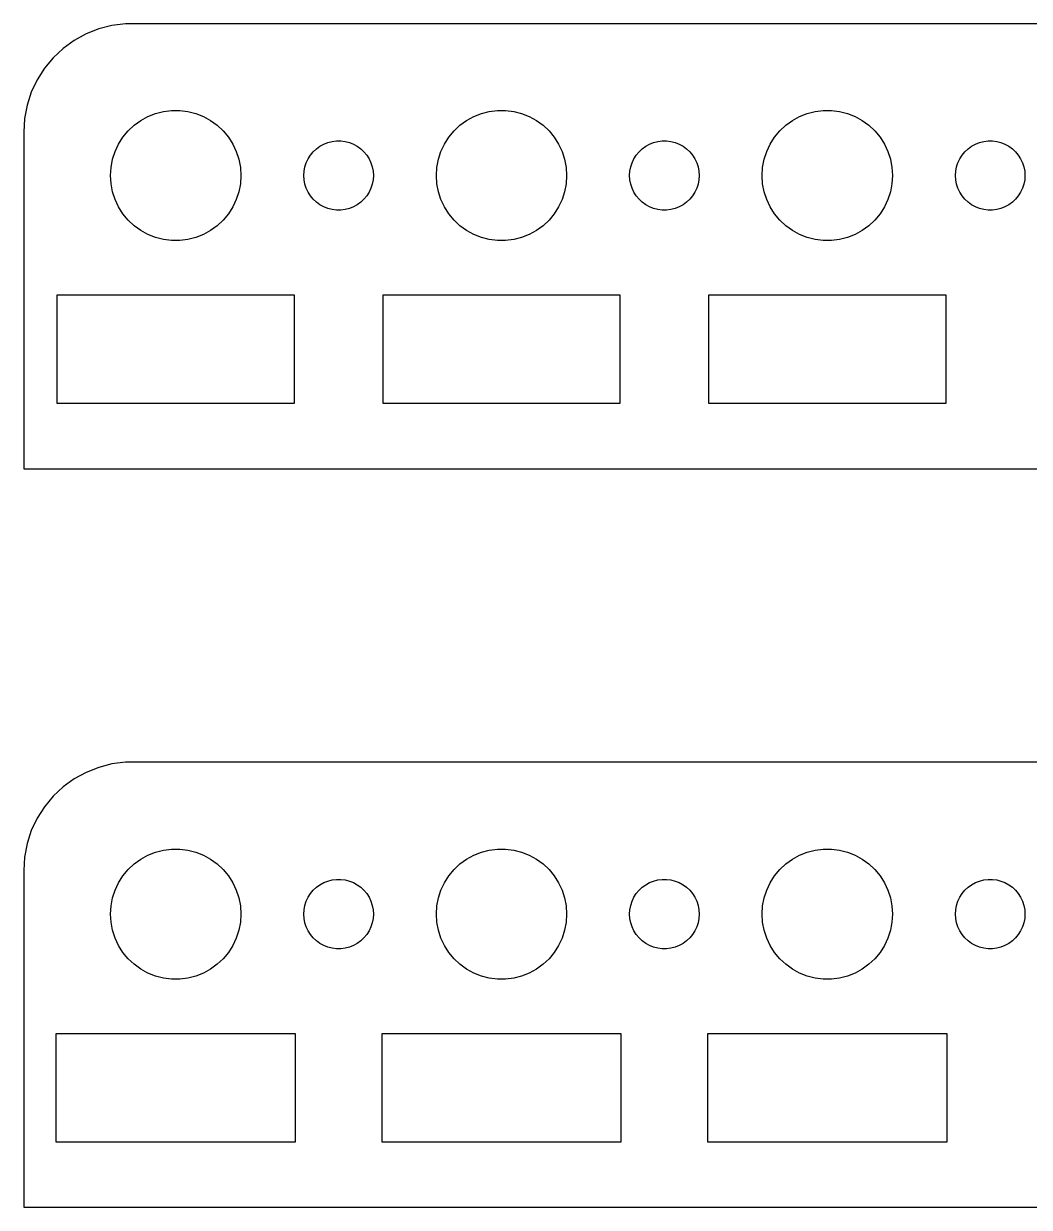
# Model space of a CAD drawing. Header units: metres. Extents: x -26 to 26, y 0 to 27.2.
# Drawn here: x -26 to -2.85, y 0 to 27.25 of the extents above; entities that cross this region are included whole.
import ezdxf

# ---------------------------------------------------------------- set-up
doc = ezdxf.new("R2010")
doc.units = ezdxf.units.M

msp = doc.modelspace()

# ---------------------------------------------------------------- linework, layer by layer
for p, q in [((-23.657, 27.2451), (-23.9684, 27.2057)), ((23.657, 27.2451), (-23.657, 27.2451)), ((-24.5644, 27.0121), (-24.8396, 26.8608)), ((-24.2725, 27.1276), (-24.5644, 27.0121)), ((-23.9684, 27.2057), (-24.2725, 27.1276)), ((-24.8396, 26.8608), (-25.0936, 26.6763)), ((-25.3224, 26.4614), (-25.5225, 26.2195)), ((-25.0936, 26.6763), (-25.3224, 26.4614)), ((-25.5225, 26.2195), (-25.6908, 25.9544)), ((-25.6908, 25.9544), (-25.8244, 25.6703)), ((-25.8244, 25.6703), (-25.9214, 25.3717)), ((-25.9214, 25.3717), (-25.9803, 25.0633)), ((-23.3037, 25.0165), (-23.1387, 25.1072)), ((-23.1387, 25.1072), (-22.9635, 25.1766)), ((-22.9635, 25.1766), (-22.7811, 25.2234)), ((-22.7811, 25.2234), (-22.5942, 25.247)), ((-22.5942, 25.247), (-22.4058, 25.247)), ((-22.4058, 25.247), (-22.2189, 25.2234)), ((-22.2189, 25.2234), (-22.0365, 25.1766)), ((-22.0365, 25.1766), (-21.8613, 25.1072)), ((-21.8613, 25.1072), (-21.6963, 25.0165)), ((-15.8037, 25.0165), (-15.6387, 25.1072)), ((-15.6387, 25.1072), (-15.4635, 25.1766)), ((-15.4635, 25.1766), (-15.2811, 25.2234)), ((-15.2811, 25.2234), (-15.0942, 25.247)), ((-15.0942, 25.247), (-14.9058, 25.247)), ((-14.9058, 25.247), (-14.7189, 25.2234)), ((-14.7189, 25.2234), (-14.5365, 25.1766)), ((-14.5365, 25.1766), (-14.3613, 25.1072)), ((-14.3613, 25.1072), (-14.1963, 25.0165)), ((-8.30373, 25.0165), (-8.13866, 25.1072)), ((-8.13866, 25.1072), (-7.96352, 25.1766)), ((-7.96352, 25.1766), (-7.78107, 25.2234)), ((-7.78107, 25.2234), (-7.59418, 25.247)), ((-7.59418, 25.247), (-7.40581, 25.247)), ((-7.40581, 25.247), (-7.21892, 25.2234)), ((-7.21892, 25.2234), (-7.03647, 25.1766)), ((-7.03647, 25.1766), (-6.86133, 25.1072)), ((-6.86133, 25.1072), (-6.69626, 25.0165)), ((-25.9803, 25.0633), (-26, 24.75)), ((-23.5934, 24.7768), (-23.4561, 24.9058)), ((-23.4561, 24.9058), (-23.3037, 25.0165)), ((-21.6963, 25.0165), (-21.5439, 24.9058)), ((-21.5439, 24.9058), (-21.4065, 24.7768)), ((-16.0934, 24.7768), (-15.9561, 24.9058)), ((-15.9561, 24.9058), (-15.8037, 25.0165)), ((-14.1963, 25.0165), (-14.0439, 24.9058)), ((-14.0439, 24.9058), (-13.9065, 24.7768)), ((-8.59344, 24.7768), (-8.45613, 24.9058)), ((-8.45613, 24.9058), (-8.30373, 25.0165)), ((-6.69626, 25.0165), (-6.54385, 24.9058)), ((-6.54385, 24.9058), (-6.40654, 24.7768)), ((-26, 24.75), (-26, 17)), ((-23.8145, 24.4726), (-23.7135, 24.6317)), ((-23.7135, 24.6317), (-23.5934, 24.7768)), ((-21.4065, 24.7768), (-21.2865, 24.6317)), ((-21.2865, 24.6317), (-21.1855, 24.4726)), ((-18.9972, 24.5108), (-18.8999, 24.5358)), ((-18.8999, 24.5358), (-18.8002, 24.5484)), ((-18.8002, 24.5484), (-18.6998, 24.5484)), ((-18.6998, 24.5484), (-18.6001, 24.5358)), ((-18.6001, 24.5358), (-18.5028, 24.5108)), ((-16.3145, 24.4726), (-16.2135, 24.6317)), ((-16.2135, 24.6317), (-16.0934, 24.7768)), ((-13.9065, 24.7768), (-13.7865, 24.6317)), ((-13.7865, 24.6317), (-13.6855, 24.4726)), ((-11.4972, 24.5108), (-11.3999, 24.5358)), ((-11.3999, 24.5358), (-11.3002, 24.5484)), ((-11.3002, 24.5484), (-11.1998, 24.5484)), ((-11.1998, 24.5484), (-11.1001, 24.5358)), ((-11.1001, 24.5358), (-11.0028, 24.5108)), ((-8.81445, 24.4726), (-8.71352, 24.6317)), ((-8.71352, 24.6317), (-8.59344, 24.7768)), ((-6.40654, 24.7768), (-6.28647, 24.6317)), ((-6.28647, 24.6317), (-6.18553, 24.4726)), ((-3.99721, 24.5108), (-3.8999, 24.5358)), ((-3.8999, 24.5358), (-3.80023, 24.5484)), ((-3.80023, 24.5484), (-3.69975, 24.5484)), ((-3.69975, 24.5484), (-3.60008, 24.5358)), ((-3.60008, 24.5358), (-3.50278, 24.5108)), ((-23.9529, 24.123), (-23.8947, 24.3022)), ((-23.8947, 24.3022), (-23.8145, 24.4726)), ((-21.1855, 24.4726), (-21.1053, 24.3022)), ((-21.1053, 24.3022), (-21.0471, 24.123)), ((-19.3972, 24.2202), (-19.3332, 24.2976)), ((-19.3332, 24.2976), (-19.2599, 24.3664)), ((-19.2599, 24.3664), (-19.1786, 24.4255)), ((-19.1786, 24.4255), (-19.0906, 24.4738)), ((-19.0906, 24.4738), (-18.9972, 24.5108)), ((-18.5028, 24.5108), (-18.4094, 24.4738)), ((-18.4094, 24.4738), (-18.3213, 24.4255)), ((-18.3213, 24.4255), (-18.2401, 24.3664)), ((-18.2401, 24.3664), (-18.1668, 24.2976)), ((-18.1668, 24.2976), (-18.1028, 24.2202)), ((-16.4529, 24.123), (-16.3947, 24.3022)), ((-16.3947, 24.3022), (-16.3145, 24.4726)), ((-13.6855, 24.4726), (-13.6053, 24.3022)), ((-13.6053, 24.3022), (-13.5471, 24.123)), ((-11.8972, 24.2202), (-11.8332, 24.2976)), ((-11.8332, 24.2976), (-11.7599, 24.3664)), ((-11.7599, 24.3664), (-11.6786, 24.4255)), ((-11.6786, 24.4255), (-11.5906, 24.4738)), ((-11.5906, 24.4738), (-11.4972, 24.5108)), ((-11.0028, 24.5108), (-10.9094, 24.4738)), ((-10.9094, 24.4738), (-10.8213, 24.4255)), ((-10.8213, 24.4255), (-10.7401, 24.3664)), ((-10.7401, 24.3664), (-10.6668, 24.2976)), ((-10.6668, 24.2976), (-10.6028, 24.2202)), ((-8.95287, 24.123), (-8.89465, 24.3022)), ((-8.89465, 24.3022), (-8.81445, 24.4726)), ((-6.18553, 24.4726), (-6.10533, 24.3022)), ((-6.10533, 24.3022), (-6.04712, 24.123)), ((-4.3972, 24.2202), (-4.33316, 24.2976)), ((-4.33316, 24.2976), (-4.25993, 24.3664)), ((-4.25993, 24.3664), (-4.17865, 24.4255)), ((-4.17865, 24.4255), (-4.09062, 24.4738)), ((-4.09062, 24.4738), (-3.99721, 24.5108)), ((-3.50278, 24.5108), (-3.40936, 24.4738)), ((-3.40936, 24.4738), (-3.32133, 24.4255)), ((-3.32133, 24.4255), (-3.24005, 24.3664)), ((-3.24005, 24.3664), (-3.16682, 24.2976)), ((-3.16682, 24.2976), (-3.10278, 24.2202)), ((-23.9882, 23.938), (-23.9529, 24.123)), ((-21.0471, 24.123), (-21.0118, 23.938)), ((-19.5249, 23.9489), (-19.4938, 24.0445)), ((-19.4938, 24.0445), (-19.451, 24.1354)), ((-19.451, 24.1354), (-19.3972, 24.2202)), ((-18.1028, 24.2202), (-18.049, 24.1354)), ((-18.049, 24.1354), (-18.0062, 24.0445)), ((-18.0062, 24.0445), (-17.9751, 23.9489)), ((-16.4882, 23.938), (-16.4529, 24.123)), ((-13.5471, 24.123), (-13.5118, 23.938)), ((-12.0249, 23.9489), (-11.9938, 24.0445)), ((-11.9938, 24.0445), (-11.951, 24.1354)), ((-11.951, 24.1354), (-11.8972, 24.2202)), ((-10.6028, 24.2202), (-10.549, 24.1354)), ((-10.549, 24.1354), (-10.5062, 24.0445)), ((-10.5062, 24.0445), (-10.4751, 23.9489)), ((-8.98816, 23.938), (-8.95287, 24.123)), ((-6.04712, 24.123), (-6.01183, 23.938)), ((-4.52486, 23.9489), (-4.49382, 24.0445)), ((-4.49382, 24.0445), (-4.45103, 24.1354)), ((-4.45103, 24.1354), (-4.3972, 24.2202)), ((-3.10278, 24.2202), (-3.04895, 24.1354)), ((-3.04895, 24.1354), (-3.00616, 24.0445)), ((-3.00616, 24.0445), (-2.97513, 23.9489)), ((-24, 23.75), (-23.9882, 23.938)), ((-23.9882, 23.562), (-24, 23.75)), ((-21.0118, 23.938), (-21, 23.75)), ((-21, 23.75), (-21.0118, 23.562)), ((-19.55, 23.75), (-19.5437, 23.8503)), ((-19.5437, 23.6497), (-19.55, 23.75)), ((-19.5437, 23.8503), (-19.5249, 23.9489)), ((-17.9751, 23.9489), (-17.9563, 23.8503)), ((-17.9563, 23.8503), (-17.95, 23.75)), ((-17.95, 23.75), (-17.9563, 23.6497)), ((-16.5, 23.75), (-16.4882, 23.938)), ((-16.4882, 23.562), (-16.5, 23.75)), ((-13.5118, 23.938), (-13.5, 23.75)), ((-13.5, 23.75), (-13.5118, 23.562)), ((-12.05, 23.75), (-12.0437, 23.8503)), ((-12.0437, 23.6497), (-12.05, 23.75)), ((-12.0437, 23.8503), (-12.0249, 23.9489)), ((-10.4751, 23.9489), (-10.4563, 23.8503)), ((-10.4563, 23.8503), (-10.45, 23.75)), ((-10.45, 23.75), (-10.4563, 23.6497)), ((-9, 23.75), (-8.98816, 23.938)), ((-8.98816, 23.562), (-9, 23.75)), ((-6.01183, 23.938), (-6, 23.75)), ((-6, 23.75), (-6.01183, 23.562)), ((-4.54999, 23.75), (-4.54369, 23.8503)), ((-4.54369, 23.6497), (-4.54999, 23.75)), ((-4.54369, 23.8503), (-4.52486, 23.9489)), ((-2.97513, 23.9489), (-2.9563, 23.8503)), ((-2.9563, 23.8503), (-2.95, 23.75)), ((-2.95, 23.75), (-2.9563, 23.6497)), ((-23.9529, 23.377), (-23.9882, 23.562)), ((-21.0118, 23.562), (-21.0471, 23.377)), ((-19.5249, 23.551), (-19.5437, 23.6497)), ((-19.4938, 23.4555), (-19.5249, 23.551)), ((-19.451, 23.3646), (-19.4938, 23.4555)), ((-18.0062, 23.4555), (-18.049, 23.3646)), ((-17.9751, 23.551), (-18.0062, 23.4555)), ((-17.9563, 23.6497), (-17.9751, 23.551)), ((-16.4529, 23.377), (-16.4882, 23.562)), ((-13.5118, 23.562), (-13.5471, 23.377)), ((-12.0249, 23.551), (-12.0437, 23.6497)), ((-11.9938, 23.4555), (-12.0249, 23.551)), ((-11.951, 23.3646), (-11.9938, 23.4555)), ((-10.5062, 23.4555), (-10.549, 23.3646)), ((-10.4751, 23.551), (-10.5062, 23.4555)), ((-10.4563, 23.6497), (-10.4751, 23.551)), ((-8.95287, 23.377), (-8.98816, 23.562)), ((-6.01183, 23.562), (-6.04712, 23.377)), ((-4.52486, 23.551), (-4.54369, 23.6497)), ((-4.49382, 23.4555), (-4.52486, 23.551)), ((-4.45103, 23.3646), (-4.49382, 23.4555)), ((-3.00616, 23.4555), (-3.04895, 23.3646)), ((-2.97513, 23.551), (-3.00616, 23.4555)), ((-2.9563, 23.6497), (-2.97513, 23.551)), ((-23.8947, 23.1978), (-23.9529, 23.377)), ((-23.8145, 23.0274), (-23.8947, 23.1978)), ((-21.1053, 23.1978), (-21.1855, 23.0274)), ((-21.0471, 23.377), (-21.1053, 23.1978)), ((-19.3972, 23.2798), (-19.451, 23.3646)), ((-19.3332, 23.2024), (-19.3972, 23.2798)), ((-19.2599, 23.1336), (-19.3332, 23.2024)), ((-18.1668, 23.2024), (-18.2401, 23.1336)), ((-18.1028, 23.2798), (-18.1668, 23.2024)), ((-18.049, 23.3646), (-18.1028, 23.2798)), ((-16.3947, 23.1978), (-16.4529, 23.377)), ((-16.3145, 23.0274), (-16.3947, 23.1978)), ((-13.6053, 23.1978), (-13.6855, 23.0274)), ((-13.5471, 23.377), (-13.6053, 23.1978)), ((-11.8972, 23.2798), (-11.951, 23.3646)), ((-11.8332, 23.2024), (-11.8972, 23.2798)), ((-11.7599, 23.1336), (-11.8332, 23.2024)), ((-10.6668, 23.2024), (-10.7401, 23.1336)), ((-10.6028, 23.2798), (-10.6668, 23.2024)), ((-10.549, 23.3646), (-10.6028, 23.2798)), ((-8.89465, 23.1978), (-8.95287, 23.377)), ((-8.81445, 23.0274), (-8.89465, 23.1978)), ((-6.10533, 23.1978), (-6.18553, 23.0274)), ((-6.04712, 23.377), (-6.10533, 23.1978)), ((-4.3972, 23.2798), (-4.45103, 23.3646)), ((-4.33316, 23.2024), (-4.3972, 23.2798)), ((-4.25993, 23.1336), (-4.33316, 23.2024)), ((-3.16682, 23.2024), (-3.24005, 23.1336)), ((-3.10278, 23.2798), (-3.16682, 23.2024)), ((-3.04895, 23.3646), (-3.10278, 23.2798)), ((-23.7135, 22.8683), (-23.8145, 23.0274)), ((-21.1855, 23.0274), (-21.2865, 22.8683)), ((-19.1786, 23.0745), (-19.2599, 23.1336)), ((-19.0906, 23.0261), (-19.1786, 23.0745)), ((-18.9972, 22.9892), (-19.0906, 23.0261)), ((-18.8999, 22.9642), (-18.9972, 22.9892)), ((-18.8002, 22.9516), (-18.8999, 22.9642)), ((-18.6998, 22.9516), (-18.8002, 22.9516)), ((-18.6001, 22.9642), (-18.6998, 22.9516)), ((-18.5028, 22.9892), (-18.6001, 22.9642)), ((-18.4094, 23.0261), (-18.5028, 22.9892)), ((-18.3213, 23.0745), (-18.4094, 23.0261)), ((-18.2401, 23.1336), (-18.3213, 23.0745)), ((-16.2135, 22.8683), (-16.3145, 23.0274)), ((-13.6855, 23.0274), (-13.7865, 22.8683)), ((-11.6786, 23.0745), (-11.7599, 23.1336)), ((-11.5906, 23.0261), (-11.6786, 23.0745)), ((-11.4972, 22.9892), (-11.5906, 23.0261)), ((-11.3999, 22.9642), (-11.4972, 22.9892)), ((-11.3002, 22.9516), (-11.3999, 22.9642)), ((-11.1998, 22.9516), (-11.3002, 22.9516)), ((-11.1001, 22.9642), (-11.1998, 22.9516)), ((-11.0028, 22.9892), (-11.1001, 22.9642)), ((-10.9094, 23.0261), (-11.0028, 22.9892)), ((-10.8213, 23.0745), (-10.9094, 23.0261)), ((-10.7401, 23.1336), (-10.8213, 23.0745)), ((-8.71352, 22.8683), (-8.81445, 23.0274)), ((-6.18553, 23.0274), (-6.28647, 22.8683)), ((-4.17865, 23.0745), (-4.25993, 23.1336)), ((-4.09062, 23.0261), (-4.17865, 23.0745)), ((-3.99721, 22.9892), (-4.09062, 23.0261)), ((-3.8999, 22.9642), (-3.99721, 22.9892)), ((-3.80023, 22.9516), (-3.8999, 22.9642)), ((-3.69975, 22.9516), (-3.80023, 22.9516)), ((-3.60008, 22.9642), (-3.69975, 22.9516)), ((-3.50278, 22.9892), (-3.60008, 22.9642)), ((-3.40936, 23.0261), (-3.50278, 22.9892)), ((-3.32133, 23.0745), (-3.40936, 23.0261)), ((-3.24005, 23.1336), (-3.32133, 23.0745)), ((-23.5934, 22.7232), (-23.7135, 22.8683)), ((-23.4561, 22.5942), (-23.5934, 22.7232)), ((-21.4065, 22.7232), (-21.5439, 22.5942)), ((-21.2865, 22.8683), (-21.4065, 22.7232)), ((-16.0934, 22.7232), (-16.2135, 22.8683)), ((-15.9561, 22.5942), (-16.0934, 22.7232)), ((-13.9065, 22.7232), (-14.0439, 22.5942)), ((-13.7865, 22.8683), (-13.9065, 22.7232)), ((-8.59344, 22.7232), (-8.71352, 22.8683)), ((-8.45613, 22.5942), (-8.59344, 22.7232)), ((-6.40654, 22.7232), (-6.54385, 22.5942)), ((-6.28647, 22.8683), (-6.40654, 22.7232)), ((-23.3037, 22.4835), (-23.4561, 22.5942)), ((-23.1387, 22.3927), (-23.3037, 22.4835)), ((-22.9635, 22.3234), (-23.1387, 22.3927)), ((-21.8613, 22.3927), (-22.0365, 22.3234)), ((-21.6963, 22.4835), (-21.8613, 22.3927)), ((-21.5439, 22.5942), (-21.6963, 22.4835)), ((-15.8037, 22.4835), (-15.9561, 22.5942)), ((-15.6387, 22.3927), (-15.8037, 22.4835)), ((-15.4635, 22.3234), (-15.6387, 22.3927)), ((-14.3613, 22.3927), (-14.5365, 22.3234)), ((-14.1963, 22.4835), (-14.3613, 22.3927)), ((-14.0439, 22.5942), (-14.1963, 22.4835)), ((-8.30373, 22.4835), (-8.45613, 22.5942)), ((-8.13866, 22.3927), (-8.30373, 22.4835)), ((-7.96352, 22.3234), (-8.13866, 22.3927)), ((-6.86133, 22.3927), (-7.03647, 22.3234)), ((-6.69626, 22.4835), (-6.86133, 22.3927)), ((-6.54385, 22.5942), (-6.69626, 22.4835)), ((-22.7811, 22.2766), (-22.9635, 22.3234)), ((-22.5942, 22.2529), (-22.7811, 22.2766)), ((-22.4058, 22.2529), (-22.5942, 22.2529)), ((-22.2189, 22.2766), (-22.4058, 22.2529)), ((-22.0365, 22.3234), (-22.2189, 22.2766)), ((-15.2811, 22.2766), (-15.4635, 22.3234)), ((-15.0942, 22.2529), (-15.2811, 22.2766)), ((-14.9058, 22.2529), (-15.0942, 22.2529)), ((-14.7189, 22.2766), (-14.9058, 22.2529)), ((-14.5365, 22.3234), (-14.7189, 22.2766)), ((-7.78107, 22.2766), (-7.96352, 22.3234)), ((-7.59418, 22.2529), (-7.78107, 22.2766)), ((-7.40581, 22.2529), (-7.59418, 22.2529)), ((-7.21892, 22.2766), (-7.40581, 22.2529)), ((-7.03647, 22.3234), (-7.21892, 22.2766)), ((-25.2254, 18.5), (-25.2254, 21)), ((-25.2254, 21), (-19.7746, 21)), ((-19.7746, 21), (-19.7746, 18.5)), ((-17.7254, 18.5), (-17.7254, 21)), ((-17.7254, 21), (-12.2746, 21)), ((-12.2746, 21), (-12.2746, 18.5)), ((-10.2254, 18.5), (-10.2254, 21)), ((-10.2254, 21), (-4.77463, 21)), ((-4.77463, 21), (-4.77463, 18.5)), ((-19.7746, 18.5), (-25.2254, 18.5)), ((-12.2746, 18.5), (-17.7254, 18.5)), ((-4.77463, 18.5), (-10.2254, 18.5)), ((-26, 17), (26, 17)), ((-24.2725, 10.1276), (-24.5644, 10.0121)), ((-23.9684, 10.2057), (-24.2725, 10.1276)), ((-23.657, 10.2451), (-23.9684, 10.2057)), ((23.657, 10.2451), (-23.657, 10.2451)), ((-24.8396, 9.86081), (-25.0936, 9.67627)), ((-24.5644, 10.0121), (-24.8396, 9.86081)), ((-25.0936, 9.67627), (-25.3224, 9.46136)), ((-25.3224, 9.46136), (-25.5225, 9.21945)), ((-25.5225, 9.21945), (-25.6908, 8.95438)), ((-25.6908, 8.95438), (-25.8244, 8.6703)), ((-25.8244, 8.6703), (-25.9214, 8.37172)), ((-25.9214, 8.37172), (-25.9803, 8.06332)), ((-23.1387, 8.10724), (-22.9635, 8.17657)), ((-22.9635, 8.17657), (-22.7811, 8.22342)), ((-22.7811, 8.22342), (-22.5942, 8.24704)), ((-22.5942, 8.24704), (-22.4058, 8.24704)), ((-22.4058, 8.24704), (-22.2189, 8.22342)), ((-22.2189, 8.22342), (-22.0365, 8.17657)), ((-22.0365, 8.17657), (-21.8613, 8.10724)), ((-15.6387, 8.10724), (-15.4635, 8.17657)), ((-15.4635, 8.17657), (-15.2811, 8.22342)), ((-15.2811, 8.22342), (-15.0942, 8.24704)), ((-15.0942, 8.24704), (-14.9058, 8.24704)), ((-14.9058, 8.24704), (-14.7189, 8.22342)), ((-14.7189, 8.22342), (-14.5365, 8.17657)), ((-14.5365, 8.17657), (-14.3613, 8.10724)), ((-8.13866, 8.10724), (-7.96352, 8.17657)), ((-7.96352, 8.17657), (-7.78107, 8.22342)), ((-7.78107, 8.22342), (-7.59418, 8.24704)), ((-7.59418, 8.24704), (-7.40581, 8.24704)), ((-7.40581, 8.24704), (-7.21892, 8.22342)), ((-7.21892, 8.22342), (-7.03647, 8.17657)), ((-7.03647, 8.17657), (-6.86133, 8.10724)), ((-25.9803, 8.06332), (-26, 7.75)), ((-23.5934, 7.77681), (-23.4561, 7.90576)), ((-23.4561, 7.90576), (-23.3037, 8.01648)), ((-23.3037, 8.01648), (-23.1387, 8.10724)), ((-21.8613, 8.10724), (-21.6963, 8.01648)), ((-21.6963, 8.01648), (-21.5439, 7.90576)), ((-21.5439, 7.90576), (-21.4065, 7.77681)), ((-16.0934, 7.77681), (-15.9561, 7.90576)), ((-15.9561, 7.90576), (-15.8037, 8.01648)), ((-15.8037, 8.01648), (-15.6387, 8.10724)), ((-14.3613, 8.10724), (-14.1963, 8.01648)), ((-14.1963, 8.01648), (-14.0439, 7.90576)), ((-14.0439, 7.90576), (-13.9065, 7.77681)), ((-8.59344, 7.77681), (-8.45613, 7.90576)), ((-8.45613, 7.90576), (-8.30373, 8.01648)), ((-8.30373, 8.01648), (-8.13866, 8.10724)), ((-6.86133, 8.10724), (-6.69626, 8.01648)), ((-6.69626, 8.01648), (-6.54385, 7.90576)), ((-6.54385, 7.90576), (-6.40654, 7.77681)), ((-26, 7.75), (-26, 0)), ((-23.8145, 7.47263), (-23.7135, 7.63167)), ((-23.7135, 7.63167), (-23.5934, 7.77681)), ((-21.4065, 7.77681), (-21.2865, 7.63167)), ((-21.2865, 7.63167), (-21.1855, 7.47263)), ((-16.3145, 7.47263), (-16.2135, 7.63167)), ((-16.2135, 7.63167), (-16.0934, 7.77681)), ((-13.9065, 7.77681), (-13.7865, 7.63167)), ((-13.7865, 7.63167), (-13.6855, 7.47263)), ((-8.81445, 7.47263), (-8.71352, 7.63167)), ((-8.71352, 7.63167), (-8.59344, 7.77681)), ((-6.40654, 7.77681), (-6.28647, 7.63167)), ((-6.28647, 7.63167), (-6.18553, 7.47263)), ((-23.8947, 7.30219), (-23.8145, 7.47263)), ((-21.1855, 7.47263), (-21.1053, 7.30219)), ((-19.3332, 7.29762), (-19.2599, 7.36641)), ((-19.2599, 7.36641), (-19.1786, 7.42546)), ((-19.1786, 7.42546), (-19.0906, 7.47385)), ((-19.0906, 7.47385), (-18.9972, 7.51083)), ((-18.9972, 7.51083), (-18.8999, 7.53583)), ((-18.8999, 7.53583), (-18.8002, 7.54842)), ((-18.8002, 7.54842), (-18.6998, 7.54842)), ((-18.6998, 7.54842), (-18.6001, 7.53583)), ((-18.6001, 7.53583), (-18.5028, 7.51083)), ((-18.5028, 7.51083), (-18.4094, 7.47385)), ((-18.4094, 7.47385), (-18.3213, 7.42546)), ((-18.3213, 7.42546), (-18.2401, 7.36641)), ((-18.2401, 7.36641), (-18.1668, 7.29762)), ((-16.3947, 7.30219), (-16.3145, 7.47263)), ((-13.6855, 7.47263), (-13.6053, 7.30219)), ((-11.8332, 7.29762), (-11.7599, 7.36641)), ((-11.7599, 7.36641), (-11.6786, 7.42546)), ((-11.6786, 7.42546), (-11.5906, 7.47385)), ((-11.5906, 7.47385), (-11.4972, 7.51083)), ((-11.4972, 7.51083), (-11.3999, 7.53583)), ((-11.3999, 7.53583), (-11.3002, 7.54842)), ((-11.3002, 7.54842), (-11.1998, 7.54842)), ((-11.1998, 7.54842), (-11.1001, 7.53583)), ((-11.1001, 7.53583), (-11.0028, 7.51083)), ((-11.0028, 7.51083), (-10.9094, 7.47385)), ((-10.9094, 7.47385), (-10.8213, 7.42546)), ((-10.8213, 7.42546), (-10.7401, 7.36641)), ((-10.7401, 7.36641), (-10.6668, 7.29762)), ((-8.89465, 7.30219), (-8.81445, 7.47263)), ((-6.18553, 7.47263), (-6.10533, 7.30219)), ((-4.33316, 7.29762), (-4.25993, 7.36641)), ((-4.25993, 7.36641), (-4.17865, 7.42546)), ((-4.17865, 7.42546), (-4.09062, 7.47385)), ((-4.09062, 7.47385), (-3.99721, 7.51083)), ((-3.99721, 7.51083), (-3.8999, 7.53583)), ((-3.8999, 7.53583), (-3.80023, 7.54842)), ((-3.80023, 7.54842), (-3.69975, 7.54842)), ((-3.69975, 7.54842), (-3.60008, 7.53583)), ((-3.60008, 7.53583), (-3.50278, 7.51083)), ((-3.50278, 7.51083), (-3.40936, 7.47385)), ((-3.40936, 7.47385), (-3.32133, 7.42546)), ((-3.32133, 7.42546), (-3.24005, 7.36641)), ((-3.24005, 7.36641), (-3.16682, 7.29762)), ((-23.9882, 6.93799), (-23.9529, 7.12303)), ((-23.9529, 7.12303), (-23.8947, 7.30219)), ((-21.1053, 7.30219), (-21.0471, 7.12303)), ((-21.0471, 7.12303), (-21.0118, 6.93799)), ((-19.4938, 7.04449), (-19.451, 7.13539)), ((-19.451, 7.13539), (-19.3972, 7.22021)), ((-19.3972, 7.22021), (-19.3332, 7.29762)), ((-18.1668, 7.29762), (-18.1028, 7.22021)), ((-18.1028, 7.22021), (-18.049, 7.13539)), ((-18.049, 7.13539), (-18.0062, 7.04449)), ((-16.4882, 6.93799), (-16.4529, 7.12303)), ((-16.4529, 7.12303), (-16.3947, 7.30219)), ((-13.6053, 7.30219), (-13.5471, 7.12303)), ((-13.5471, 7.12303), (-13.5118, 6.93799)), ((-11.9938, 7.04449), (-11.951, 7.13539)), ((-11.951, 7.13539), (-11.8972, 7.22021)), ((-11.8972, 7.22021), (-11.8332, 7.29762)), ((-10.6668, 7.29762), (-10.6028, 7.22021)), ((-10.6028, 7.22021), (-10.549, 7.13539)), ((-10.549, 7.13539), (-10.5062, 7.04449)), ((-8.98816, 6.93799), (-8.95287, 7.12303)), ((-8.95287, 7.12303), (-8.89465, 7.30219)), ((-6.10533, 7.30219), (-6.04712, 7.12303)), ((-6.04712, 7.12303), (-6.01183, 6.93799)), ((-4.49382, 7.04449), (-4.45103, 7.13539)), ((-4.45103, 7.13539), (-4.3972, 7.22021)), ((-4.3972, 7.22021), (-4.33316, 7.29762)), ((-3.16682, 7.29762), (-3.10278, 7.22021)), ((-3.10278, 7.22021), (-3.04895, 7.13539)), ((-3.04895, 7.13539), (-3.00616, 7.04449)), ((-24, 6.75), (-23.9882, 6.93799)), ((-21.0118, 6.93799), (-21, 6.75)), ((-19.55, 6.75), (-19.5437, 6.85027)), ((-19.5437, 6.85027), (-19.5249, 6.94894)), ((-19.5249, 6.94894), (-19.4938, 7.04449)), ((-18.0062, 7.04449), (-17.9751, 6.94894)), ((-17.9751, 6.94894), (-17.9563, 6.85027)), ((-17.9563, 6.85027), (-17.95, 6.75)), ((-16.5, 6.75), (-16.4882, 6.93799)), ((-13.5118, 6.93799), (-13.5, 6.75)), ((-12.05, 6.75), (-12.0437, 6.85027)), ((-12.0437, 6.85027), (-12.0249, 6.94894)), ((-12.0249, 6.94894), (-11.9938, 7.04449)), ((-10.5062, 7.04449), (-10.4751, 6.94894)), ((-10.4751, 6.94894), (-10.4563, 6.85027)), ((-10.4563, 6.85027), (-10.45, 6.75)), ((-9, 6.75), (-8.98816, 6.93799)), ((-6.01183, 6.93799), (-6, 6.75)), ((-4.54999, 6.75), (-4.54369, 6.85027)), ((-4.54369, 6.85027), (-4.52486, 6.94894)), ((-4.52486, 6.94894), (-4.49382, 7.04449)), ((-3.00616, 7.04449), (-2.97513, 6.94894)), ((-2.97513, 6.94894), (-2.9563, 6.85027)), ((-2.9563, 6.85027), (-2.95, 6.75)), ((-23.9882, 6.562), (-24, 6.75)), ((-23.9529, 6.37695), (-23.9882, 6.562)), ((-21.0118, 6.562), (-21.0471, 6.37695)), ((-21, 6.75), (-21.0118, 6.562)), ((-19.5437, 6.64972), (-19.55, 6.75)), ((-19.5249, 6.55104), (-19.5437, 6.64972)), ((-19.4938, 6.45549), (-19.5249, 6.55104)), ((-17.9751, 6.55104), (-18.0062, 6.45549)), ((-17.9563, 6.64972), (-17.9751, 6.55104)), ((-17.95, 6.75), (-17.9563, 6.64972)), ((-16.4882, 6.562), (-16.5, 6.75)), ((-16.4529, 6.37695), (-16.4882, 6.562)), ((-13.5118, 6.562), (-13.5471, 6.37695)), ((-13.5, 6.75), (-13.5118, 6.562)), ((-12.0437, 6.64972), (-12.05, 6.75)), ((-12.0249, 6.55104), (-12.0437, 6.64972)), ((-11.9938, 6.45549), (-12.0249, 6.55104)), ((-10.4751, 6.55104), (-10.5062, 6.45549)), ((-10.4563, 6.64972), (-10.4751, 6.55104)), ((-10.45, 6.75), (-10.4563, 6.64972)), ((-8.98816, 6.562), (-9, 6.75)), ((-8.95287, 6.37695), (-8.98816, 6.562)), ((-6.01183, 6.562), (-6.04712, 6.37695)), ((-6, 6.75), (-6.01183, 6.562)), ((-4.54369, 6.64972), (-4.54999, 6.75)), ((-4.52486, 6.55104), (-4.54369, 6.64972)), ((-4.49382, 6.45549), (-4.52486, 6.55104)), ((-2.97513, 6.55104), (-3.00616, 6.45549)), ((-2.9563, 6.64972), (-2.97513, 6.55104)), ((-2.95, 6.75), (-2.9563, 6.64972)), ((-23.8947, 6.1978), (-23.9529, 6.37695)), ((-21.0471, 6.37695), (-21.1053, 6.1978)), ((-19.451, 6.36459), (-19.4938, 6.45549)), ((-19.3972, 6.27977), (-19.451, 6.36459)), ((-19.3332, 6.20236), (-19.3972, 6.27977)), ((-18.1028, 6.27977), (-18.1668, 6.20236)), ((-18.049, 6.36459), (-18.1028, 6.27977)), ((-18.0062, 6.45549), (-18.049, 6.36459)), ((-16.3947, 6.1978), (-16.4529, 6.37695)), ((-13.5471, 6.37695), (-13.6053, 6.1978)), ((-11.951, 6.36459), (-11.9938, 6.45549)), ((-11.8972, 6.27977), (-11.951, 6.36459)), ((-11.8332, 6.20236), (-11.8972, 6.27977)), ((-10.6028, 6.27977), (-10.6668, 6.20236)), ((-10.549, 6.36459), (-10.6028, 6.27977)), ((-10.5062, 6.45549), (-10.549, 6.36459)), ((-8.89465, 6.1978), (-8.95287, 6.37695)), ((-6.04712, 6.37695), (-6.10533, 6.1978)), ((-4.45103, 6.36459), (-4.49382, 6.45549)), ((-4.3972, 6.27977), (-4.45103, 6.36459)), ((-4.33316, 6.20236), (-4.3972, 6.27977)), ((-3.10278, 6.27977), (-3.16682, 6.20236)), ((-3.04895, 6.36459), (-3.10278, 6.27977)), ((-3.00616, 6.45549), (-3.04895, 6.36459)), ((-23.8145, 6.02736), (-23.8947, 6.1978)), ((-23.7135, 5.86832), (-23.8145, 6.02736)), ((-21.1855, 6.02736), (-21.2865, 5.86832)), ((-21.1053, 6.1978), (-21.1855, 6.02736)), ((-19.2599, 6.13358), (-19.3332, 6.20236)), ((-19.1786, 6.07452), (-19.2599, 6.13358)), ((-19.0906, 6.02614), (-19.1786, 6.07452)), ((-18.9972, 5.98915), (-19.0906, 6.02614)), ((-18.4094, 6.02614), (-18.5028, 5.98915)), ((-18.3213, 6.07452), (-18.4094, 6.02614)), ((-18.2401, 6.13358), (-18.3213, 6.07452)), ((-18.1668, 6.20236), (-18.2401, 6.13358)), ((-16.3145, 6.02736), (-16.3947, 6.1978)), ((-16.2135, 5.86832), (-16.3145, 6.02736)), ((-13.6855, 6.02736), (-13.7865, 5.86832)), ((-13.6053, 6.1978), (-13.6855, 6.02736)), ((-11.7599, 6.13358), (-11.8332, 6.20236)), ((-11.6786, 6.07452), (-11.7599, 6.13358)), ((-11.5906, 6.02614), (-11.6786, 6.07452)), ((-11.4972, 5.98915), (-11.5906, 6.02614)), ((-10.9094, 6.02614), (-11.0028, 5.98915)), ((-10.8213, 6.07452), (-10.9094, 6.02614)), ((-10.7401, 6.13358), (-10.8213, 6.07452)), ((-10.6668, 6.20236), (-10.7401, 6.13358)), ((-8.81445, 6.02736), (-8.89465, 6.1978)), ((-8.71352, 5.86832), (-8.81445, 6.02736)), ((-6.18553, 6.02736), (-6.28647, 5.86832)), ((-6.10533, 6.1978), (-6.18553, 6.02736)), ((-4.25993, 6.13358), (-4.33316, 6.20236)), ((-4.17865, 6.07452), (-4.25993, 6.13358)), ((-4.09062, 6.02614), (-4.17865, 6.07452)), ((-3.99721, 5.98915), (-4.09062, 6.02614)), ((-3.40936, 6.02614), (-3.50278, 5.98915)), ((-3.32133, 6.07452), (-3.40936, 6.02614)), ((-3.24005, 6.13358), (-3.32133, 6.07452)), ((-3.16682, 6.20236), (-3.24005, 6.13358)), ((-23.5934, 5.72318), (-23.7135, 5.86832)), ((-23.4561, 5.59422), (-23.5934, 5.72318)), ((-21.4065, 5.72318), (-21.5439, 5.59422)), ((-21.2865, 5.86832), (-21.4065, 5.72318)), ((-18.8999, 5.96416), (-18.9972, 5.98915)), ((-18.8002, 5.95157), (-18.8999, 5.96416)), ((-18.6998, 5.95157), (-18.8002, 5.95157)), ((-18.6001, 5.96416), (-18.6998, 5.95157)), ((-18.5028, 5.98915), (-18.6001, 5.96416)), ((-16.0934, 5.72318), (-16.2135, 5.86832)), ((-15.9561, 5.59422), (-16.0934, 5.72318)), ((-13.9065, 5.72318), (-14.0439, 5.59422)), ((-13.7865, 5.86832), (-13.9065, 5.72318)), ((-11.3999, 5.96416), (-11.4972, 5.98915)), ((-11.3002, 5.95157), (-11.3999, 5.96416)), ((-11.1998, 5.95157), (-11.3002, 5.95157)), ((-11.1001, 5.96416), (-11.1998, 5.95157)), ((-11.0028, 5.98915), (-11.1001, 5.96416)), ((-8.59344, 5.72318), (-8.71352, 5.86832)), ((-8.45613, 5.59422), (-8.59344, 5.72318)), ((-6.40654, 5.72318), (-6.54385, 5.59422)), ((-6.28647, 5.86832), (-6.40654, 5.72318)), ((-3.8999, 5.96416), (-3.99721, 5.98915)), ((-3.80023, 5.95157), (-3.8999, 5.96416)), ((-3.69975, 5.95157), (-3.80023, 5.95157)), ((-3.60008, 5.96416), (-3.69975, 5.95157)), ((-3.50278, 5.98915), (-3.60008, 5.96416)), ((-23.3037, 5.48351), (-23.4561, 5.59422)), ((-23.1387, 5.39275), (-23.3037, 5.48351)), ((-21.6963, 5.48351), (-21.8613, 5.39275)), ((-21.5439, 5.59422), (-21.6963, 5.48351)), ((-15.8037, 5.48351), (-15.9561, 5.59422)), ((-15.6387, 5.39275), (-15.8037, 5.48351)), ((-14.1963, 5.48351), (-14.3613, 5.39275)), ((-14.0439, 5.59422), (-14.1963, 5.48351)), ((-8.30373, 5.48351), (-8.45613, 5.59422)), ((-8.13866, 5.39275), (-8.30373, 5.48351)), ((-6.69626, 5.48351), (-6.86133, 5.39275)), ((-6.54385, 5.59422), (-6.69626, 5.48351)), ((-22.9635, 5.32341), (-23.1387, 5.39275)), ((-22.7811, 5.27657), (-22.9635, 5.32341)), ((-22.5942, 5.25294), (-22.7811, 5.27657)), ((-22.4058, 5.25294), (-22.5942, 5.25294)), ((-22.2189, 5.27657), (-22.4058, 5.25294)), ((-22.0365, 5.32341), (-22.2189, 5.27657)), ((-21.8613, 5.39275), (-22.0365, 5.32341)), ((-15.4635, 5.32341), (-15.6387, 5.39275)), ((-15.2811, 5.27657), (-15.4635, 5.32341)), ((-15.0942, 5.25294), (-15.2811, 5.27657)), ((-14.9058, 5.25294), (-15.0942, 5.25294)), ((-14.7189, 5.27657), (-14.9058, 5.25294)), ((-14.5365, 5.32341), (-14.7189, 5.27657)), ((-14.3613, 5.39275), (-14.5365, 5.32341)), ((-7.96352, 5.32341), (-8.13866, 5.39275)), ((-7.78107, 5.27657), (-7.96352, 5.32341)), ((-7.59418, 5.25294), (-7.78107, 5.27657)), ((-7.40581, 5.25294), (-7.59418, 5.25294)), ((-7.21892, 5.27657), (-7.40581, 5.25294)), ((-7.03647, 5.32341), (-7.21892, 5.27657)), ((-6.86133, 5.39275), (-7.03647, 5.32341)), ((-25.2483, 1.5), (-25.2483, 4)), ((-25.2483, 4), (-19.7517, 4)), ((-19.7517, 4), (-19.7517, 1.5)), ((-17.7483, 1.5), (-17.7483, 4)), ((-17.7483, 4), (-12.2517, 4)), ((-12.2517, 4), (-12.2517, 1.5)), ((-10.2483, 1.5), (-10.2483, 4)), ((-10.2483, 4), (-4.75166, 4)), ((-4.75166, 4), (-4.75166, 1.5)), ((-19.7517, 1.5), (-25.2483, 1.5)), ((-12.2517, 1.5), (-17.7483, 1.5)), ((-4.75166, 1.5), (-10.2483, 1.5)), ((-26, 0), (26, 0))]:
    msp.add_line(p, q)

doc.saveas('drawing.dxf')
